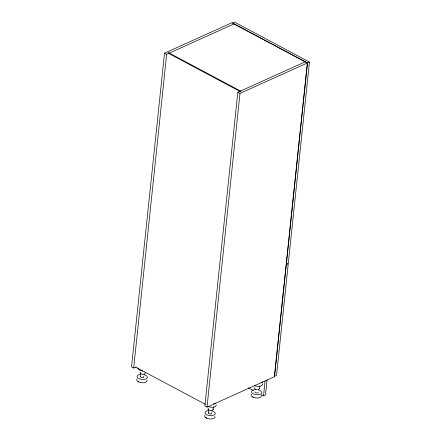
<?xml version="1.0" encoding="UTF-8"?>
<svg xmlns="http://www.w3.org/2000/svg" width="441" height="441" viewBox="0 0 441 441"><rect width="100%" height="100%" fill="white"/><g stroke="black" fill="none" stroke-linecap="round" stroke-linejoin="round"><path stroke-width="0.66" d="M305.216 61.856L237.837 92.241L204.861 405.99L207 407.126L274.374 376.746L307.355 62.997L231.889 22.772L164.515 53.157L131.534 366.906L133.673 368.048L136.17 366.918M133.673 368.048L166.648 54.298L234.028 23.913M140.558 376.713L140.899 373.477M207 407.126L239.976 93.376L307.355 62.997M208.477 412.908L208.819 409.672M213.13 409.562L213.405 406.971M259.6 388.609L259.87 386.018M261.1 394.59L263.514 395.875L265.085 380.936M267.059 380.043L265.488 394.987L263.514 395.875M307.487 62.964L286.336 264.209L288.309 263.321L309.466 62.071L234.375 22.05L232.401 22.943L307.487 62.964L309.466 62.071M261.375 395.412A5.187 2.525 6 0 1 259.038 397.804A5.187 2.525 6 0 1 253.288 397.264L252.588 396.872M146.991 380.164A5.187 2.525 6 0 1 144.659 382.556A5.187 2.525 6 0 1 138.904 382.016L138.204 381.625M214.91 416.365A5.187 2.525 6 0 1 212.573 418.757A5.187 2.525 6 0 1 206.823 418.217L206.123 417.825M164.515 53.157L166.648 54.298M237.837 92.241L239.976 93.376M248.421 387.832L253.25 390.406M253.305 397.253L252.313 396.724A5.171 2.514 6 0 1 251.42 394.155M135.69 367.177L205.578 404.43M137.928 381.482L138.921 382.011M205.848 417.677L206.84 418.211M211.443 412.699A1.687 0.821 6 0 1 211.333 413.801A1.687 0.821 6 0 1 209.067 413.664A1.687 0.821 6 0 1 208.78 412.539M212.904 408.901A2.596 1.262 6 0 1 210.318 410.483A2.596 1.262 6 0 1 208.45 408.338M216.129 404.684A5.187 2.525 6 0 1 213.791 407.065A5.187 2.525 6 0 1 208.058 406.53M205.87 417.71A5.187 2.525 6 0 1 204.966 415.135M211.928 410.885A5.187 2.525 6 0 1 214.376 414.915A5.187 2.525 6 0 1 206.184 414.43A5.187 2.525 6 0 1 207.976 410.648M215.594 403.239A5.187 2.525 6 0 1 213.554 403.912M143.523 376.498A1.687 0.821 6 0 1 143.413 377.601A1.687 0.821 6 0 1 141.148 377.463A1.687 0.821 6 0 1 140.861 376.338M144.99 372.7A2.596 1.262 6 0 1 142.404 374.282A2.596 1.262 6 0 1 140.53 372.138M142.663 370.986A5.187 2.525 6 0 1 137.972 367.849M137.95 381.509A5.187 2.525 6 0 1 137.052 378.935M144.009 374.685A5.187 2.525 6 0 1 146.462 378.72A5.187 2.525 6 0 1 138.27 378.229A5.187 2.525 6 0 1 140.062 374.448M258.272 392.165A1.687 0.821 6 0 1 256.458 392.975A1.687 0.821 6 0 1 255.041 391.757M259.573 388.278A2.596 1.262 6 0 1 256.783 389.53A2.596 1.262 6 0 1 254.6 387.65M262.593 383.731A5.187 2.525 6 0 1 260.256 386.112A5.187 2.525 6 0 1 254.523 385.577M258.393 389.932A5.187 2.525 6 0 1 260.57 394.116A5.187 2.525 6 0 1 252.142 393.074A5.187 2.525 6 0 1 255.725 389.601M262.687 381.757A5.187 2.525 6 0 1 261.155 382.7M286.292 264.655L274.561 376.261L276.535 375.374L288.265 263.768L286.292 264.655M168.754 52.788L168.06 53.102L240.378 91.651L241.078 91.337L168.754 52.788"/></g></svg>
